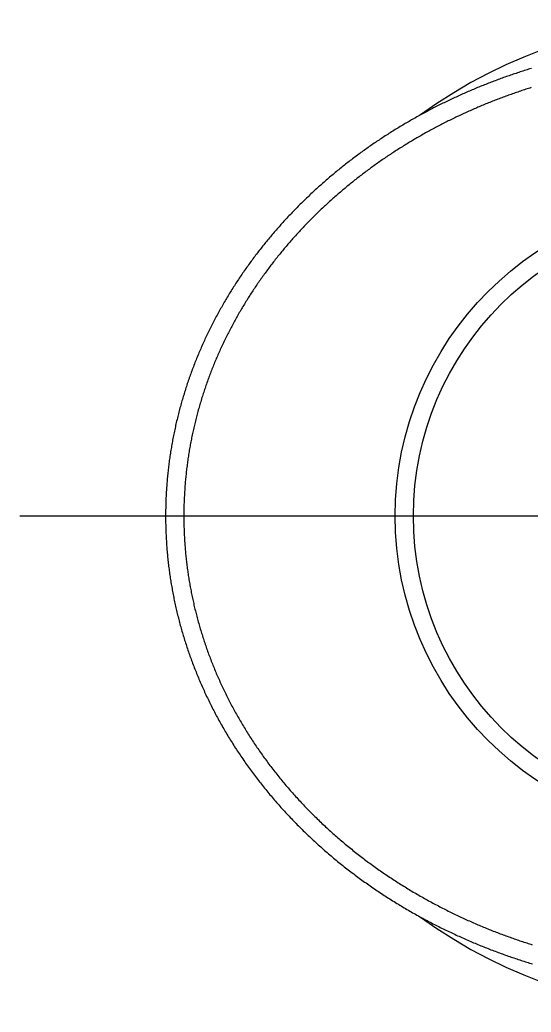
# Model space of a CAD drawing. Extents: x -24.5 to 28.5, y -21.2 to 8.8.
# Drawn here: x 9.52 to 16.53, y -6.8 to 6.8 of the extents above; entities that cross this region are included whole.
import ezdxf

# ---------------------------------------------------------------- set-up
doc = ezdxf.new("R2010")
doc.units = 0
doc.linetypes.add('CENTER', pattern=[50.8, 31.75, -6.35, 6.35, -6.35])
doc.layers.get('0').update_dxf_attribs({"linetype": 'CONTINUOUS'})
doc.layers.add('CENTER', color=1, linetype='CENTER')

msp = doc.modelspace()

# ---------------------------------------------------------------- linework, layer by layer
at = {"color": 7}
for points in [[(16.5367, 6.13389, 0), (16.5175, 6.12803, 0), (16.4983, 6.12212, 0), (16.4791, 6.11617, 0), (16.46, 6.11017, 0), (16.4408, 6.10412, 0), (16.4217, 6.09803, 0), (16.4026, 6.09189, 0), (16.3835, 6.08571, 0), (16.3644, 6.07948, 0), (16.3453, 6.0732, 0), (16.3263, 6.06687, 0), (16.3073, 6.0605, 0), (16.2882, 6.05408, 0), (16.2692, 6.04762, 0), (16.2502, 6.04111, 0), (16.2312, 6.03455, 0), (16.2123, 6.02794, 0), (16.1933, 6.02129, 0), (16.1744, 6.01459, 0), (16.1555, 6.00785, 0), (16.1366, 6.00106, 0), (16.1177, 5.99422, 0), (16.0988, 5.98733, 0), (16.0799, 5.9804, 0), (16.0611, 5.97342, 0), (16.0423, 5.96639, 0), (16.0235, 5.95932, 0), (16.0047, 5.9522, 0), (15.9859, 5.94503, 0), (15.9671, 5.93782, 0), (15.9484, 5.93056, 0), (15.9297, 5.92325, 0), (15.911, 5.9159, 0), (15.8923, 5.9085, 0), (15.8736, 5.90105, 0), (15.8549, 5.89356, 0), (15.8363, 5.88602, 0), (15.8177, 5.87843, 0), (15.7991, 5.87079, 0), (15.7805, 5.86311, 0), (15.7619, 5.85538, 0), (15.7434, 5.84761, 0), (15.7248, 5.83979, 0), (15.7063, 5.83192, 0), (15.6878, 5.824, 0), (15.6693, 5.81604, 0), (15.6509, 5.80803, 0), (15.6324, 5.79997, 0), (15.614, 5.79187, 0), (15.5956, 5.78372, 0), (15.5772, 5.77552, 0), (15.5589, 5.76727, 0), (15.5405, 5.75898, 0), (15.5222, 5.75064, 0), (15.5039, 5.74226, 0), (15.4856, 5.73382, 0), (15.4674, 5.72535, 0), (15.4491, 5.71682, 0), (15.4309, 5.70825, 0), (15.4127, 5.69962, 0), (15.3945, 5.69096, 0), (15.3764, 5.68224, 0), (15.3582, 5.67348, 0), (15.3401, 5.66467, 0), (15.322, 5.65582, 0), (15.3039, 5.64691, 0), (15.2859, 5.63796, 0), (15.2678, 5.62897, 0), (15.2498, 5.61992, 0), (15.2318, 5.61083, 0), (15.2139, 5.60169, 0), (15.1959, 5.59251, 0), (15.178, 5.58328, 0), (15.1601, 5.574, 0), (15.1422, 5.56467, 0), (15.1243, 5.5553, 0), (15.1065, 5.54588, 0), (15.0887, 5.53641, 0), (15.0709, 5.5269, 0), (15.0531, 5.51733, 0), (15.0354, 5.50772, 0), (15.0177, 5.49807, 0), (15, 5.48837, 0), (14.9823, 5.47861, 0), (14.9646, 5.46882, 0), (14.947, 5.45897, 0), (14.9294, 5.44908, 0), (14.9118, 5.43914, 0), (14.8943, 5.42916, 0), (14.8767, 5.41912, 0), (14.8592, 5.40904, 0), (14.8418, 5.39892, 0), (14.8243, 5.38874, 0), (14.8069, 5.37852, 0), (14.7895, 5.36826, 0), (14.7721, 5.35794, 0), (14.7547, 5.34758, 0), (14.7374, 5.33718, 0), (14.7201, 5.32672, 0), (14.7029, 5.31622, 0), (14.6856, 5.30568, 0), (14.6684, 5.29508, 0), (14.6512, 5.28445, 0), (14.6341, 5.27376, 0), (14.6169, 5.26303, 0), (14.5998, 5.25225, 0), (14.5827, 5.24143, 0), (14.5657, 5.23056, 0), (14.5487, 5.21964, 0), (14.5317, 5.20868, 0), (14.5147, 5.19768, 0), (14.4978, 5.18662, 0), (14.4809, 5.17552, 0), (14.464, 5.16438, 0), (14.4472, 5.15319, 0), (14.4304, 5.14195, 0), (14.4136, 5.13067, 0), (14.3968, 5.11934, 0), (14.3801, 5.10797, 0), (14.3634, 5.09655, 0), (14.3467, 5.08508, 0), (14.3301, 5.07357, 0), (14.3135, 5.06202, 0), (14.2969, 5.05041, 0), (14.2804, 5.03877, 0), (14.2639, 5.02708, 0), (14.2474, 5.01534, 0), (14.231, 5.00356, 0), (14.2146, 4.99173, 0), (14.1982, 4.97986, 0), (14.1818, 4.96794, 0), (14.1655, 4.95598, 0), (14.1492, 4.94397, 0), (14.133, 4.93192, 0), (14.1168, 4.91982, 0), (14.1006, 4.90768, 0), (14.0844, 4.89549, 0), (14.0683, 4.88326, 0), (14.0523, 4.87098, 0), (14.0362, 4.85866, 0), (14.0202, 4.84629, 0), (14.0042, 4.83388, 0), (13.9883, 4.82143, 0), (13.9724, 4.80893, 0), (13.9565, 4.79638, 0), (13.9407, 4.7838, 0), (13.9249, 4.77116, 0), (13.9091, 4.75849, 0), (13.8934, 4.74576, 0), (13.8777, 4.733, 0), (13.862, 4.72019, 0), (13.8464, 4.70733, 0), (13.8308, 4.69444, 0), (13.8152, 4.68149, 0), (13.7997, 4.66851, 0), (13.7843, 4.65548, 0), (13.7688, 4.6424, 0), (13.7534, 4.62929, 0), (13.738, 4.61612, 0), (13.7227, 4.60292, 0), (13.7074, 4.58967, 0), (13.6922, 4.57638, 0), (13.677, 4.56304, 0), (13.6618, 4.54966, 0), (13.6467, 4.53624, 0), (13.6316, 4.52277, 0), (13.6165, 4.50926, 0), (13.6015, 4.49571, 0), (13.5865, 4.48211, 0), (13.5716, 4.46847, 0), (13.5567, 4.45479, 0), (13.5418, 4.44106, 0), (13.527, 4.42729, 0), (13.5122, 4.41348, 0), (13.4975, 4.39963, 0), (13.4828, 4.38573, 0), (13.4681, 4.37179, 0), (13.4535, 4.35781, 0), (13.4389, 4.34378, 0), (13.4244, 4.32971, 0), (13.4099, 4.3156, 0), (13.3954, 4.30145, 0), (13.381, 4.28726, 0), (13.3666, 4.27302, 0), (13.3523, 4.25874, 0), (13.338, 4.24441, 0), (13.3237, 4.23005, 0), (13.3095, 4.21564, 0), (13.2954, 4.20119, 0), (13.2812, 4.1867, 0), (13.2672, 4.17217, 0), (13.2531, 4.15759, 0), (13.2391, 4.14297, 0), (13.2252, 4.12831, 0), (13.2113, 4.11361, 0), (13.1974, 4.09887, 0), (13.1836, 4.08408, 0), (13.1698, 4.06926, 0), (13.1561, 4.05439, 0), (13.1424, 4.03948, 0), (13.1288, 4.02453, 0), (13.1152, 4.00953, 0), (13.1016, 3.9945, 0), (13.0881, 3.97942, 0), (13.0746, 3.9643, 0), (13.0612, 3.94914, 0), (13.0478, 3.93394, 0), (13.0345, 3.9187, 0), (13.0212, 3.90342, 0), (13.008, 3.8881, 0), (12.9948, 3.87273, 0), (12.9816, 3.85732, 0), (12.9685, 3.84188, 0), (12.9555, 3.82639, 0), (12.9425, 3.81086, 0), (12.9295, 3.79529, 0), (12.9166, 3.77968, 0), (12.9037, 3.76403, 0), (12.8909, 3.74834, 0), (12.8781, 3.7326, 0), (12.8654, 3.71683, 0), (12.8527, 3.70102, 0), (12.8401, 3.68516, 0), (12.8275, 3.66927, 0), (12.815, 3.65333, 0), (12.8025, 3.63736, 0), (12.7901, 3.62134, 0), (12.7777, 3.60528, 0), (12.7653, 3.58919, 0), (12.753, 3.57305, 0), (12.7408, 3.55687, 0), (12.7286, 3.54066, 0), (12.7165, 3.5244, 0), (12.7044, 3.5081, 0), (12.6923, 3.49176, 0), (12.6803, 3.47538, 0), (12.6684, 3.45895, 0), (12.6565, 3.44249, 0), (12.6446, 3.42599, 0), (12.6328, 3.40944, 0), (12.6211, 3.39286, 0), (12.6094, 3.37623, 0), (12.5977, 3.35956, 0), (12.5861, 3.34286, 0), (12.5746, 3.32611, 0), (12.5631, 3.30933, 0), (12.5517, 3.2925, 0), (12.5403, 3.27564, 0), (12.5289, 3.25874, 0), (12.5176, 3.24179, 0), (12.5064, 3.22481, 0), (12.4952, 3.20779, 0), (12.4841, 3.19073, 0), (12.473, 3.17364, 0), (12.462, 3.1565, 0), (12.4511, 3.13933, 0), (12.4401, 3.12212, 0), (12.4293, 3.10487, 0), (12.4185, 3.08758, 0), (12.4077, 3.07026, 0), (12.397, 3.0529, 0), (12.3864, 3.0355, 0), (12.3758, 3.01807, 0), (12.3653, 3.0006, 0), (12.3548, 2.98309, 0), (12.3444, 2.96555, 0), (12.334, 2.94796, 0), (12.3237, 2.93035, 0), (12.3135, 2.9127, 0), (12.3033, 2.89501, 0), (12.2931, 2.87728, 0), (12.2831, 2.85952, 0), (12.273, 2.84173, 0), (12.2631, 2.8239, 0), (12.2532, 2.80603, 0), (12.2433, 2.78813, 0), (12.2335, 2.7702, 0), (12.2238, 2.75223, 0), (12.2141, 2.73423, 0), (12.2045, 2.71619, 0), (12.195, 2.69812, 0), (12.1855, 2.68001, 0), (12.176, 2.66187, 0), (12.1666, 2.6437, 0), (12.1573, 2.62549, 0), (12.1481, 2.60725, 0), (12.1389, 2.58898, 0), (12.1297, 2.57067, 0), (12.1207, 2.55234, 0), (12.1117, 2.53397, 0), (12.1027, 2.51556, 0), (12.0938, 2.49713, 0), (12.085, 2.47866, 0), (12.0762, 2.46016, 0), (12.0675, 2.44163, 0), (12.0589, 2.42306, 0), (12.0503, 2.40447, 0), (12.0418, 2.38584, 0), (12.0333, 2.36719, 0), (12.0249, 2.3485, 0), (12.0166, 2.32978, 0), (12.0083, 2.31103, 0), (12.0001, 2.29226, 0), (11.992, 2.27345, 0), (11.9839, 2.25461, 0), (11.9759, 2.23575, 0), (11.9679, 2.21686, 0), (11.9601, 2.19794, 0), (11.9523, 2.17899, 0), (11.9445, 2.16001, 0), (11.9368, 2.14101, 0), (11.9292, 2.12198, 0), (11.9216, 2.10292, 0), (11.9142, 2.08384, 0), (11.9067, 2.06473, 0), (11.8994, 2.04559, 0), (11.8921, 2.02643, 0), (11.8849, 2.00724, 0), (11.8777, 1.98803, 0), (11.8706, 1.96879, 0), (11.8636, 1.94953, 0), (11.8567, 1.93024, 0), (11.8498, 1.91093, 0), (11.8429, 1.89159, 0), (11.8362, 1.87223, 0), (11.8295, 1.85285, 0), (11.8229, 1.83345, 0), (11.8163, 1.81402, 0), (11.8098, 1.79457, 0), (11.8034, 1.7751, 0), (11.7971, 1.7556, 0), (11.7908, 1.73608, 0), (11.7846, 1.71654, 0), (11.7785, 1.69698, 0), (11.7724, 1.6774, 0), (11.7664, 1.6578, 0), (11.7604, 1.63818, 0), (11.7546, 1.61854, 0), (11.7488, 1.59888, 0), (11.743, 1.57919, 0), (11.7374, 1.55949, 0), (11.7318, 1.53977, 0), (11.7263, 1.52003, 0), (11.7208, 1.50027, 0), (11.7154, 1.4805, 0), (11.7101, 1.4607, 0), (11.7049, 1.44089, 0), (11.6997, 1.42106, 0), (11.6946, 1.40121, 0), (11.6896, 1.38135, 0), (11.6847, 1.36147, 0), (11.6798, 1.34157, 0), (11.675, 1.32166, 0), (11.6702, 1.30173, 0), (11.6655, 1.28178, 0), (11.6609, 1.26182, 0), (11.6564, 1.24185, 0), (11.652, 1.22185, 0), (11.6476, 1.20185, 0), (11.6433, 1.18183, 0), (11.639, 1.1618, 0), (11.6349, 1.14175, 0), (11.6308, 1.12169, 0), (11.6267, 1.10161, 0), (11.6228, 1.08152, 0), (11.6189, 1.06142, 0), (11.6151, 1.04131, 0), (11.6114, 1.02119, 0), (11.6077, 1.00105, 0), (11.6042, 0.980908, 0), (11.6006, 0.960751, 0), (11.5972, 0.940583, 0), (11.5938, 0.920404, 0), (11.5905, 0.900215, 0), (11.5873, 0.880016, 0), (11.5842, 0.859807, 0), (11.5811, 0.839589, 0), (11.5781, 0.819361, 0), (11.5752, 0.799124, 0), (11.5723, 0.778878, 0), (11.5695, 0.758623, 0), (11.5668, 0.738359, 0), (11.5642, 0.718087, 0), (11.5616, 0.697808, 0), (11.5591, 0.67752, 0), (11.5567, 0.657225, 0), (11.5544, 0.636922, 0), (11.5521, 0.616612, 0), (11.5499, 0.596295, 0), (11.5478, 0.575972, 0), (11.5457, 0.555642, 0), (11.5438, 0.535306, 0), (11.5419, 0.514964, 0), (11.54, 0.494616, 0), (11.5383, 0.474263, 0), (11.5366, 0.453904, 0), (11.535, 0.43354, 0), (11.5335, 0.413171, 0), (11.532, 0.392798, 0), (11.5306, 0.37242, 0), (11.5293, 0.352038, 0), (11.5281, 0.331652, 0), (11.5269, 0.311263, 0), (11.5258, 0.29087, 0), (11.5248, 0.270473, 0), (11.5238, 0.250074, 0), (11.523, 0.229672, 0), (11.5222, 0.209267, 0), (11.5214, 0.18886, 0), (11.5208, 0.168451, 0), (11.5202, 0.14804, 0), (11.5197, 0.127627, 0), (11.5193, 0.107213, 0), (11.5189, 0.086798, 0), (11.5187, 0.066381, 0), (11.5185, 0.045964, 0), (11.5183, 0.025547, 0), (11.5183, 0.005129, 0), (11.5183, -0.015289, 0), (11.5184, -0.035707, 0), (11.5185, -0.056124, 0), (11.5188, -0.076541, 0), (11.5191, -0.096957, 0), (11.5195, -0.117371, 0), (11.5199, -0.137785, 0), (11.5205, -0.158197, 0), (11.5211, -0.178607, 0), (11.5218, -0.199017, 0), (11.5225, -0.219426, 0), (11.5234, -0.239835, 0), (11.5243, -0.260242, 0), (11.5252, -0.280649, 0), (11.5263, -0.301054, 0), (11.5274, -0.321458, 0), (11.5286, -0.341861, 0), (11.5299, -0.362262, 0), (11.5313, -0.382662, 0), (11.5327, -0.40306, 0), (11.5342, -0.423456, 0), (11.5357, -0.44385, 0), (11.5374, -0.464242, 0), (11.5391, -0.484632, 0), (11.5409, -0.50502, 0), (11.5428, -0.525405, 0), (11.5447, -0.545788, 0), (11.5467, -0.566168, 0), (11.5488, -0.586545, 0), (11.551, -0.606919, 0), (11.5532, -0.627291, 0), (11.5556, -0.647659, 0), (11.5579, -0.668024, 0), (11.5604, -0.688386, 0), (11.5629, -0.708744, 0), (11.5656, -0.729099, 0), (11.5682, -0.74945, 0), (11.571, -0.769797, 0), (11.5738, -0.79014, 0), (11.5768, -0.810479, 0), (11.5797, -0.830815, 0), (11.5828, -0.851145, 0), (11.5859, -0.871472, 0), (11.5892, -0.891794, 0), (11.5924, -0.912111, 0), (11.5958, -0.932424, 0), (11.5992, -0.952731, 0), (11.6027, -0.973034, 0), (11.6063, -0.993332, 0), (11.61, -1.01362, 0), (11.6137, -1.03391, 0), (11.6175, -1.05419, 0), (11.6214, -1.07447, 0), (11.6254, -1.09474, 0), (11.6294, -1.115, 0), (11.6335, -1.13526, 0), (11.6377, -1.15552, 0), (11.642, -1.17576, 0), (11.6463, -1.196, 0), (11.6507, -1.21624, 0), (11.6552, -1.23646, 0), (11.6598, -1.25669, 0), (11.6644, -1.2769, 0), (11.6691, -1.29711, 0), (11.6739, -1.31731, 0), (11.6787, -1.3375, 0), (11.6837, -1.35769, 0), (11.6887, -1.37787, 0), (11.6938, -1.39804, 0), (11.6989, -1.4182, 0), (11.7042, -1.43836, 0), (11.7095, -1.45851, 0), (11.7149, -1.47865, 0), (11.7204, -1.49878, 0), (11.7259, -1.51891, 0), (11.7315, -1.53902, 0), (11.7372, -1.55913, 0), (11.743, -1.57923, 0), (11.7488, -1.59932, 0), (11.7547, -1.6194, 0), (11.7607, -1.63947, 0), (11.7668, -1.65953, 0), (11.773, -1.67958, 0), (11.7792, -1.69963, 0), (11.7855, -1.71966, 0), (11.7919, -1.73968, 0), (11.7983, -1.75969, 0), (11.8048, -1.77969, 0), (11.8115, -1.79968, 0), (11.8181, -1.81966, 0), (11.8249, -1.83963, 0), (11.8317, -1.85959, 0), (11.8386, -1.87954, 0), (11.8456, -1.89947, 0), (11.8527, -1.91939, 0), (11.8598, -1.9393, 0), (11.867, -1.9592, 0), (11.8743, -1.97909, 0), (11.8817, -1.99896, 0), (11.8892, -2.01883, 0), (11.8967, -2.03867, 0), (11.9043, -2.05851, 0), (11.912, -2.07833, 0), (11.9197, -2.09814, 0), (11.9275, -2.11794, 0), (11.9355, -2.13772, 0), (11.9434, -2.15749, 0), (11.9515, -2.17725, 0), (11.9596, -2.19699, 0), (11.9679, -2.21671, 0), (11.9762, -2.23642, 0), (11.9845, -2.25612, 0), (11.993, -2.2758, 0), (12.0015, -2.29547, 0), (12.0101, -2.31512, 0), (12.0188, -2.33476, 0), (12.0275, -2.35438, 0), (12.0364, -2.37399, 0), (12.0453, -2.39358, 0), (12.0543, -2.41315, 0), (12.0633, -2.43271, 0), (12.0725, -2.45225, 0), (12.0817, -2.47178, 0), (12.091, -2.49128, 0), (12.1004, -2.51077, 0), (12.1098, -2.53025, 0), (12.1194, -2.54971, 0), (12.129, -2.56915, 0), (12.1386, -2.58857, 0), (12.1484, -2.60797, 0), (12.1583, -2.62736, 0), (12.1682, -2.64673, 0), (12.1782, -2.66608, 0), (12.1882, -2.68541, 0), (12.1984, -2.70472, 0), (12.2086, -2.72402, 0), (12.219, -2.7433, 0), (12.2293, -2.76256, 0), (12.2398, -2.78181, 0), (12.2504, -2.80103, 0), (12.261, -2.82024, 0), (12.2717, -2.83942, 0), (12.2825, -2.85859, 0), (12.2934, -2.87774, 0), (12.3043, -2.89686, 0), (12.3153, -2.91597, 0), (12.3264, -2.93505, 0), (12.3376, -2.95411, 0), (12.3489, -2.97315, 0), (12.3602, -2.99217, 0), (12.3716, -3.01117, 0), (12.3831, -3.03014, 0), (12.3947, -3.04909, 0), (12.4063, -3.06802, 0), (12.4181, -3.08692, 0), (12.4299, -3.1058, 0), (12.4418, -3.12465, 0), (12.4537, -3.14348, 0), (12.4658, -3.16229, 0), (12.4779, -3.18107, 0), (12.4901, -3.19982, 0), (12.5023, -3.21855, 0), (12.5147, -3.23725, 0), (12.5271, -3.25592, 0), (12.5396, -3.27457, 0), (12.5522, -3.29319, 0), (12.5648, -3.31178, 0), (12.5776, -3.33035, 0), (12.5904, -3.34888, 0), (12.6032, -3.36739, 0), (12.6162, -3.38587, 0), (12.6292, -3.40432, 0), (12.6424, -3.42274, 0), (12.6555, -3.44112, 0), (12.6688, -3.45948, 0), (12.6821, -3.47781, 0), (12.6956, -3.49611, 0), (12.7091, -3.51437, 0), (12.7226, -3.53261, 0), (12.7363, -3.55081, 0), (12.75, -3.56898, 0), (12.7638, -3.58712, 0), (12.7777, -3.60522, 0), (12.7916, -3.62329, 0), (12.8056, -3.64133, 0), (12.8197, -3.65933, 0), (12.8339, -3.6773, 0), (12.8481, -3.69524, 0), (12.8624, -3.71314, 0), (12.8768, -3.731, 0), (12.8913, -3.74883, 0), (12.9059, -3.76663, 0), (12.9205, -3.78438, 0), (12.9352, -3.8021, 0), (12.9499, -3.81978, 0), (12.9648, -3.83742, 0), (12.9797, -3.85502, 0), (12.9947, -3.87257, 0), (13.0097, -3.89009, 0), (13.0248, -3.90756, 0), (13.04, -3.92499, 0), (13.0553, -3.94237, 0), (13.0706, -3.95971, 0), (13.086, -3.97701, 0), (13.1015, -3.99427, 0), (13.117, -4.01148, 0), (13.1326, -4.02864, 0), (13.1483, -4.04576, 0), (13.164, -4.06283, 0), (13.1798, -4.07986, 0), (13.1957, -4.09684, 0), (13.2116, -4.11377, 0), (13.2276, -4.13066, 0), (13.2437, -4.1475, 0), (13.2598, -4.16429, 0), (13.276, -4.18103, 0), (13.2922, -4.19772, 0), (13.3085, -4.21437, 0), (13.3249, -4.23096, 0), (13.3413, -4.24751, 0), (13.3578, -4.264, 0), (13.3743, -4.28044, 0), (13.391, -4.29684, 0), (13.4076, -4.31318, 0), (13.4243, -4.32947, 0), (13.4411, -4.3457, 0), (13.458, -4.36189, 0), (13.4749, -4.37802, 0), (13.4918, -4.3941, 0), (13.5088, -4.41012, 0), (13.5259, -4.42609, 0), (13.543, -4.44201, 0), (13.5602, -4.45787, 0), (13.5775, -4.47367, 0), (13.5947, -4.48942, 0), (13.6121, -4.50512, 0), (13.6295, -4.52076, 0), (13.6469, -4.53634, 0), (13.6644, -4.55186, 0), (13.682, -4.56733, 0), (13.6996, -4.58274, 0), (13.7172, -4.59809, 0), (13.7349, -4.61338, 0), (13.7527, -4.62861, 0), (13.7705, -4.64378, 0), (13.7884, -4.6589, 0), (13.8063, -4.67395, 0), (13.8242, -4.68894, 0), (13.8422, -4.70387, 0), (13.8602, -4.71874, 0), (13.8783, -4.73355, 0), (13.8965, -4.7483, 0), (13.9147, -4.76298, 0), (13.9329, -4.77761, 0), (13.9512, -4.79216, 0), (13.9695, -4.80666, 0), (13.9878, -4.82109, 0), (14.0062, -4.83546, 0), (14.0247, -4.84976, 0), (14.0432, -4.864, 0), (14.0617, -4.87818, 0), (14.0802, -4.89229, 0), (14.0988, -4.90634, 0), (14.1175, -4.92032, 0), (14.1362, -4.93424, 0), (14.1549, -4.9481, 0), (14.1736, -4.96189, 0), (14.1924, -4.97562, 0), (14.2113, -4.98928, 0), (14.2301, -5.00287, 0), (14.249, -5.0164, 0), (14.2679, -5.02987, 0), (14.2869, -5.04327, 0), (14.3059, -5.05661, 0), (14.3249, -5.06988, 0), (14.344, -5.08308, 0), (14.3631, -5.09622, 0), (14.3822, -5.10929, 0), (14.4014, -5.1223, 0), (14.4206, -5.13524, 0), (14.4398, -5.14812, 0), (14.459, -5.16093, 0), (14.4783, -5.17367, 0), (14.4976, -5.18635, 0), (14.5169, -5.19896, 0), (14.5363, -5.2115, 0), (14.5556, -5.22397, 0), (14.575, -5.23638, 0), (14.5945, -5.24873, 0), (14.6139, -5.261, 0), (14.6334, -5.27321, 0), (14.6529, -5.28535, 0), (14.6724, -5.29742, 0), (14.6919, -5.30943, 0), (14.7115, -5.32137, 0), (14.7311, -5.33324, 0), (14.7507, -5.34504, 0), (14.7703, -5.35677, 0), (14.7899, -5.36844, 0), (14.8096, -5.38004, 0), (14.8293, -5.39157, 0), (14.849, -5.40303, 0), (14.8687, -5.41442, 0), (14.8884, -5.42575, 0), (14.9081, -5.437, 0), (14.9279, -5.44819, 0), (14.9477, -5.45931, 0), (14.9675, -5.47035, 0), (14.9873, -5.48133, 0), (15.0071, -5.49224, 0), (15.0269, -5.50308, 0), (15.0467, -5.51385, 0), (15.0666, -5.52456, 0), (15.0864, -5.53519, 0), (15.1063, -5.54575, 0), (15.1261, -5.55624, 0), (15.146, -5.56666, 0), (15.1659, -5.57702, 0), (15.1858, -5.5873, 0), (15.2057, -5.59752, 0), (15.2256, -5.60767, 0), (15.2455, -5.61774, 0), (15.2655, -5.62775, 0), (15.2854, -5.6377, 0), (15.3053, -5.64757, 0), (15.3252, -5.65737, 0), (15.3452, -5.66711, 0), (15.3651, -5.67678, 0), (15.3851, -5.68638, 0), (15.405, -5.69592, 0), (15.425, -5.70539, 0), (15.4449, -5.71479, 0), (15.4649, -5.72412, 0), (15.4848, -5.73339, 0), (15.5048, -5.74259, 0), (15.5247, -5.75172, 0), (15.5447, -5.76079, 0), (15.5646, -5.76979, 0), (15.5846, -5.77872, 0), (15.6045, -5.78759, 0), (15.6245, -5.79639, 0), (15.6444, -5.80513, 0), (15.6644, -5.8138, 0), (15.6843, -5.82241, 0), (15.7042, -5.83095, 0), (15.7242, -5.83942, 0), (15.7441, -5.84783, 0), (15.764, -5.85618, 0), (15.7839, -5.86446, 0), (15.8038, -5.87268, 0), (15.8237, -5.88083, 0), (15.8436, -5.88892, 0), (15.8635, -5.89694, 0), (15.8834, -5.9049, 0), (15.9033, -5.91279, 0), (15.9231, -5.92063, 0), (15.943, -5.92839, 0), (15.9628, -5.9361, 0), (15.9827, -5.94374, 0), (16.0025, -5.95132, 0), (16.0223, -5.95883, 0), (16.0421, -5.96629, 0), (16.0619, -5.97368, 0), (16.0817, -5.981, 0), (16.1015, -5.98827, 0), (16.1212, -5.99547, 0), (16.141, -6.00261, 0), (16.1607, -6.00969, 0), (16.1804, -6.01671, 0), (16.2001, -6.02366, 0), (16.2198, -6.03055, 0), (16.2395, -6.03738, 0), (16.2591, -6.04416, 0), (16.2788, -6.05086, 0), (16.2984, -6.05751, 0), (16.318, -6.0641, 0), (16.3376, -6.07063, 0), (16.3572, -6.07709, 0), (16.3767, -6.0835, 0), (16.3963, -6.08984, 0), (16.4158, -6.09613, 0), (16.4353, -6.10235, 0), (16.4547, -6.10852, 0), (16.4742, -6.11462, 0), (16.4936, -6.12066, 0), (16.513, -6.12664, 0), (16.5324, -6.13256, 0), (16.5518, -6.13842, 0)], [(16.535, 5.87169, 0), (16.5164, 5.86582, 0), (16.4979, 5.85991, 0), (16.4793, 5.85396, 0), (16.4608, 5.84796, 0), (16.4423, 5.84192, 0), (16.4238, 5.83583, 0), (16.4053, 5.8297, 0), (16.3869, 5.82352, 0), (16.3684, 5.8173, 0), (16.35, 5.81103, 0), (16.3316, 5.80472, 0), (16.3132, 5.79836, 0), (16.2948, 5.79195, 0), (16.2764, 5.7855, 0), (16.258, 5.77901, 0), (16.2397, 5.77247, 0), (16.2214, 5.76588, 0), (16.2031, 5.75925, 0), (16.1848, 5.75258, 0), (16.1665, 5.74586, 0), (16.1482, 5.73909, 0), (16.13, 5.73228, 0), (16.1117, 5.72543, 0), (16.0935, 5.71853, 0), (16.0753, 5.71158, 0), (16.0571, 5.70459, 0), (16.039, 5.69755, 0), (16.0208, 5.69047, 0), (16.0027, 5.68334, 0), (15.9846, 5.67617, 0), (15.9665, 5.66895, 0), (15.9484, 5.66169, 0), (15.9303, 5.65438, 0), (15.9123, 5.64703, 0), (15.8943, 5.63963, 0), (15.8763, 5.63219, 0), (15.8583, 5.6247, 0), (15.8403, 5.61716, 0), (15.8223, 5.60959, 0), (15.8044, 5.60196, 0), (15.7865, 5.59429, 0), (15.7686, 5.58658, 0), (15.7507, 5.57882, 0), (15.7328, 5.57101, 0), (15.715, 5.56316, 0), (15.6972, 5.55526, 0), (15.6794, 5.54732, 0), (15.6616, 5.53934, 0), (15.6438, 5.5313, 0), (15.6261, 5.52323, 0), (15.6083, 5.51511, 0), (15.5906, 5.50694, 0), (15.5729, 5.49873, 0), (15.5553, 5.49047, 0), (15.5376, 5.48216, 0), (15.52, 5.47382, 0), (15.5024, 5.46542, 0), (15.4848, 5.45698, 0), (15.4672, 5.4485, 0), (15.4497, 5.43997, 0), (15.4322, 5.43139, 0), (15.4147, 5.42277, 0), (15.3972, 5.41411, 0), (15.3797, 5.4054, 0), (15.3623, 5.39664, 0), (15.3449, 5.38784, 0), (15.3275, 5.379, 0), (15.3101, 5.3701, 0), (15.2927, 5.36117, 0), (15.2754, 5.35218, 0), (15.2581, 5.34316, 0), (15.2408, 5.33408, 0), (15.2236, 5.32496, 0), (15.2063, 5.3158, 0), (15.1891, 5.30659, 0), (15.1719, 5.29734, 0), (15.1547, 5.28804, 0), (15.1376, 5.27869, 0), (15.1204, 5.2693, 0), (15.1033, 5.25987, 0), (15.0863, 5.25039, 0), (15.0692, 5.24086, 0), (15.0522, 5.23129, 0), (15.0352, 5.22167, 0), (15.0182, 5.21201, 0), (15.0012, 5.2023, 0), (14.9843, 5.19255, 0), (14.9674, 5.18276, 0), (14.9505, 5.17291, 0), (14.9336, 5.16303, 0), (14.9168, 5.1531, 0), (14.9, 5.14312, 0), (14.8832, 5.1331, 0), (14.8664, 5.12303, 0), (14.8497, 5.11292, 0), (14.833, 5.10277, 0), (14.8163, 5.09257, 0), (14.7997, 5.08233, 0), (14.7831, 5.07204, 0), (14.7665, 5.06171, 0), (14.7499, 5.05133, 0), (14.7334, 5.04091, 0), (14.7168, 5.03044, 0), (14.7004, 5.01993, 0), (14.6839, 5.00938, 0), (14.6675, 4.99878, 0), (14.6511, 4.98814, 0), (14.6347, 4.97746, 0), (14.6184, 4.96673, 0), (14.6021, 4.95595, 0), (14.5858, 4.94514, 0), (14.5695, 4.93427, 0), (14.5533, 4.92337, 0), (14.5371, 4.91242, 0), (14.521, 4.90143, 0), (14.5048, 4.89039, 0), (14.4887, 4.87931, 0), (14.4726, 4.86819, 0), (14.4566, 4.85702, 0), (14.4406, 4.84582, 0), (14.4246, 4.83456, 0), (14.4087, 4.82327, 0), (14.3927, 4.81193, 0), (14.3769, 4.80054, 0), (14.361, 4.78912, 0), (14.3452, 4.77765, 0), (14.3294, 4.76614, 0), (14.3136, 4.75458, 0), (14.2979, 4.74298, 0), (14.2822, 4.73134, 0), (14.2666, 4.71966, 0), (14.2509, 4.70793, 0), (14.2353, 4.69616, 0), (14.2198, 4.68435, 0), (14.2042, 4.67249, 0), (14.1888, 4.6606, 0), (14.1733, 4.64866, 0), (14.1579, 4.63667, 0), (14.1425, 4.62465, 0), (14.1271, 4.61258, 0), (14.1118, 4.60047, 0), (14.0965, 4.58832, 0), (14.0812, 4.57612, 0), (14.066, 4.56388, 0), (14.0508, 4.5516, 0), (14.0357, 4.53928, 0), (14.0206, 4.52692, 0), (14.0055, 4.51451, 0), (13.9905, 4.50207, 0), (13.9755, 4.48958, 0), (13.9605, 4.47704, 0), (13.9455, 4.46447, 0), (13.9307, 4.45186, 0), (13.9158, 4.4392, 0), (13.901, 4.4265, 0), (13.8862, 4.41376, 0), (13.8714, 4.40098, 0), (13.8567, 4.38815, 0), (13.842, 4.37529, 0), (13.8274, 4.36238, 0), (13.8128, 4.34943, 0), (13.7982, 4.33644, 0), (13.7837, 4.32341, 0), (13.7692, 4.31034, 0), (13.7548, 4.29723, 0), (13.7404, 4.28408, 0), (13.726, 4.27088, 0), (13.7117, 4.25765, 0), (13.6974, 4.24437, 0), (13.6831, 4.23106, 0), (13.6689, 4.2177, 0), (13.6548, 4.2043, 0), (13.6406, 4.19086, 0), (13.6265, 4.17738, 0), (13.6125, 4.16386, 0), (13.5985, 4.1503, 0), (13.5845, 4.1367, 0), (13.5705, 4.12306, 0), (13.5567, 4.10938, 0), (13.5428, 4.09566, 0), (13.529, 4.0819, 0), (13.5152, 4.0681, 0), (13.5015, 4.05426, 0), (13.4878, 4.04037, 0), (13.4742, 4.02645, 0), (13.4605, 4.01249, 0), (13.447, 3.99849, 0), (13.4335, 3.98445, 0), (13.42, 3.97037, 0), (13.4065, 3.95625, 0), (13.3932, 3.94208, 0), (13.3798, 3.92788, 0), (13.3665, 3.91364, 0), (13.3532, 3.89936, 0), (13.34, 3.88505, 0), (13.3268, 3.87069, 0), (13.3137, 3.85629, 0), (13.3006, 3.84185, 0), (13.2875, 3.82738, 0), (13.2745, 3.81286, 0), (13.2616, 3.79831, 0), (13.2486, 3.78371, 0), (13.2358, 3.76908, 0), (13.2229, 3.75441, 0), (13.2101, 3.7397, 0), (13.1974, 3.72495, 0), (13.1847, 3.71016, 0), (13.1721, 3.69533, 0), (13.1594, 3.68047, 0), (13.1469, 3.66556, 0), (13.1344, 3.65062, 0), (13.1219, 3.63564, 0), (13.1095, 3.62062, 0), (13.0971, 3.60556, 0), (13.0848, 3.59046, 0), (13.0725, 3.57533, 0), (13.0602, 3.56015, 0), (13.048, 3.54494, 0), (13.0359, 3.52969, 0), (13.0238, 3.5144, 0), (13.0117, 3.49907, 0), (12.9997, 3.48371, 0), (12.9877, 3.46831, 0), (12.9758, 3.45287, 0), (12.964, 3.43739, 0), (12.9521, 3.42187, 0), (12.9404, 3.40632, 0), (12.9286, 3.39072, 0), (12.917, 3.37509, 0), (12.9053, 3.35942, 0), (12.8938, 3.34372, 0), (12.8822, 3.32797, 0), (12.8707, 3.31218, 0), (12.8593, 3.29636, 0), (12.8479, 3.2805, 0), (12.8366, 3.26459, 0), (12.8253, 3.24865, 0), (12.8141, 3.23268, 0), (12.8029, 3.21666, 0), (12.7917, 3.20061, 0), (12.7806, 3.18452, 0), (12.7696, 3.16839, 0), (12.7586, 3.15223, 0), (12.7477, 3.13603, 0), (12.7368, 3.11979, 0), (12.7259, 3.10351, 0), (12.7151, 3.0872, 0), (12.7044, 3.07086, 0), (12.6937, 3.05447, 0), (12.6831, 3.03805, 0), (12.6725, 3.0216, 0), (12.662, 3.00511, 0), (12.6515, 2.98858, 0), (12.6411, 2.97202, 0), (12.6307, 2.95542, 0), (12.6204, 2.93879, 0), (12.6101, 2.92212, 0), (12.5999, 2.90541, 0), (12.5897, 2.88868, 0), (12.5796, 2.87191, 0), (12.5696, 2.8551, 0), (12.5596, 2.83826, 0), (12.5496, 2.82138, 0), (12.5397, 2.80448, 0), (12.5299, 2.78753, 0), (12.5201, 2.77056, 0), (12.5104, 2.75355, 0), (12.5007, 2.73651, 0), (12.4911, 2.71943, 0), (12.4815, 2.70233, 0), (12.472, 2.68518, 0), (12.4626, 2.66801, 0), (12.4532, 2.6508, 0), (12.4438, 2.63357, 0), (12.4346, 2.6163, 0), (12.4253, 2.59899, 0), (12.4162, 2.58166, 0), (12.4071, 2.56429, 0), (12.398, 2.5469, 0), (12.389, 2.52947, 0), (12.3801, 2.51201, 0), (12.3712, 2.49451, 0), (12.3624, 2.47699, 0), (12.3536, 2.45944, 0), (12.3449, 2.44186, 0), (12.3363, 2.42424, 0), (12.3277, 2.4066, 0), (12.3192, 2.38892, 0), (12.3107, 2.37122, 0), (12.3023, 2.35348, 0), (12.294, 2.33572, 0), (12.2857, 2.31793, 0), (12.2774, 2.3001, 0), (12.2693, 2.28225, 0), (12.2612, 2.26437, 0), (12.2531, 2.24646, 0), (12.2451, 2.22852, 0), (12.2372, 2.21056, 0), (12.2294, 2.19256, 0), (12.2216, 2.17454, 0), (12.2138, 2.1565, 0), (12.2062, 2.13842, 0), (12.1986, 2.12032, 0), (12.191, 2.10219, 0), (12.1835, 2.08404, 0), (12.1761, 2.06586, 0), (12.1687, 2.04766, 0), (12.1614, 2.02943, 0), (12.1542, 2.01118, 0), (12.147, 1.9929, 0), (12.1399, 1.97459, 0), (12.1329, 1.95627, 0), (12.1259, 1.93792, 0), (12.119, 1.91954, 0), (12.1121, 1.90114, 0), (12.1053, 1.88272, 0), (12.0986, 1.86427, 0), (12.092, 1.84581, 0), (12.0854, 1.82732, 0), (12.0788, 1.8088, 0), (12.0724, 1.79027, 0), (12.066, 1.77171, 0), (12.0596, 1.75314, 0), (12.0534, 1.73454, 0), (12.0471, 1.71592, 0), (12.041, 1.69728, 0), (12.0349, 1.67862, 0), (12.0289, 1.65994, 0), (12.023, 1.64124, 0), (12.0171, 1.62252, 0), (12.0113, 1.60378, 0), (12.0055, 1.58502, 0), (11.9999, 1.56624, 0), (11.9942, 1.54744, 0), (11.9887, 1.52862, 0), (11.9832, 1.50979, 0), (11.9778, 1.49094, 0), (11.9724, 1.47207, 0), (11.9672, 1.45318, 0), (11.962, 1.43428, 0), (11.9568, 1.41536, 0), (11.9517, 1.39642, 0), (11.9467, 1.37746, 0), (11.9418, 1.35849, 0), (11.9369, 1.33951, 0), (11.9321, 1.3205, 0), (11.9273, 1.30149, 0), (11.9227, 1.28245, 0), (11.9181, 1.2634, 0), (11.9135, 1.24434, 0), (11.9091, 1.22526, 0), (11.9047, 1.20617, 0), (11.9003, 1.18707, 0), (11.8961, 1.16795, 0), (11.8919, 1.14881, 0), (11.8878, 1.12967, 0), (11.8837, 1.11051, 0), (11.8797, 1.09133, 0), (11.8758, 1.07215, 0), (11.872, 1.05295, 0), (11.8682, 1.03375, 0), (11.8645, 1.01453, 0), (11.8608, 0.995295, 0), (11.8573, 0.976054, 0), (11.8538, 0.956802, 0), (11.8504, 0.93754, 0), (11.847, 0.918268, 0), (11.8437, 0.898985, 0), (11.8405, 0.879693, 0), (11.8373, 0.860392, 0), (11.8343, 0.841081, 0), (11.8313, 0.821761, 0), (11.8283, 0.802432, 0), (11.8255, 0.783095, 0), (11.8227, 0.763749, 0), (11.8199, 0.744395, 0), (11.8173, 0.725033, 0), (11.8147, 0.705663, 0), (11.8122, 0.686285, 0), (11.8097, 0.6669, 0), (11.8073, 0.647508, 0), (11.805, 0.628108, 0), (11.8028, 0.608702, 0), (11.8006, 0.58929, 0), (11.7985, 0.569871, 0), (11.7965, 0.550446, 0), (11.7945, 0.531015, 0), (11.7926, 0.511578, 0), (11.7908, 0.492136, 0), (11.7891, 0.472688, 0), (11.7874, 0.453235, 0), (11.7858, 0.433778, 0), (11.7843, 0.414315, 0), (11.7828, 0.394849, 0), (11.7814, 0.375378, 0), (11.7801, 0.355903, 0), (11.7788, 0.336424, 0), (11.7776, 0.316942, 0), (11.7765, 0.297456, 0), (11.7755, 0.277967, 0), (11.7745, 0.258475, 0), (11.7736, 0.23898, 0), (11.7728, 0.219482, 0), (11.772, 0.199983, 0), (11.7713, 0.180481, 0), (11.7707, 0.160977, 0), (11.7701, 0.141471, 0), (11.7697, 0.121964, 0), (11.7692, 0.102456, 0), (11.7689, 0.082946, 0), (11.7686, 0.063436, 0), (11.7684, 0.043925, 0), (11.7683, 0.024413, 0), (11.7683, 0.004901, 0), (11.7683, -0.01461, 0), (11.7684, -0.034122, 0), (11.7685, -0.053633, 0), (11.7688, -0.073144, 0), (11.7691, -0.092654, 0), (11.7694, -0.112163, 0), (11.7699, -0.131671, 0), (11.7704, -0.151177, 0), (11.771, -0.170682, 0), (11.7716, -0.190186, 0), (11.7723, -0.20969, 0), (11.7731, -0.229194, 0), (11.774, -0.248696, 0), (11.7749, -0.268198, 0), (11.7759, -0.287699, 0), (11.777, -0.307198, 0), (11.7782, -0.326697, 0), (11.7794, -0.346194, 0), (11.7807, -0.36569, 0), (11.782, -0.385184, 0), (11.7835, -0.404677, 0), (11.785, -0.424168, 0), (11.7865, -0.443658, 0), (11.7882, -0.463145, 0), (11.7899, -0.482631, 0), (11.7917, -0.502114, 0), (11.7935, -0.521595, 0), (11.7955, -0.541074, 0), (11.7975, -0.560551, 0), (11.7995, -0.580025, 0), (11.8017, -0.599496, 0), (11.8039, -0.618965, 0), (11.8062, -0.638431, 0), (11.8085, -0.657894, 0), (11.811, -0.677354, 0), (11.8135, -0.696811, 0), (11.816, -0.716264, 0), (11.8187, -0.735715, 0), (11.8214, -0.755162, 0), (11.8242, -0.774605, 0), (11.827, -0.794045, 0), (11.8299, -0.813481, 0), (11.8329, -0.832913, 0), (11.836, -0.852341, 0), (11.8392, -0.871765, 0), (11.8424, -0.891185, 0), (11.8457, -0.910601, 0), (11.849, -0.930013, 0), (11.8524, -0.94942, 0), (11.8559, -0.968822, 0), (11.8595, -0.98822, 0), (11.8631, -1.00761, 0), (11.8669, -1.027, 0), (11.8707, -1.04638, 0), (11.8745, -1.06576, 0), (11.8784, -1.08514, 0), (11.8824, -1.1045, 0), (11.8865, -1.12387, 0), (11.8907, -1.14322, 0), (11.8949, -1.16257, 0), (11.8992, -1.18192, 0), (11.9035, -1.20126, 0), (11.908, -1.22059, 0), (11.9125, -1.23992, 0), (11.917, -1.25924, 0), (11.9217, -1.27856, 0), (11.9264, -1.29787, 0), (11.9312, -1.31717, 0), (11.9361, -1.33647, 0), (11.941, -1.35576, 0), (11.946, -1.37504, 0), (11.9511, -1.39431, 0), (11.9563, -1.41358, 0), (11.9615, -1.43285, 0), (11.9668, -1.4521, 0), (11.9722, -1.47135, 0), (11.9776, -1.49059, 0), (11.9831, -1.50982, 0), (11.9887, -1.52904, 0), (11.9944, -1.54826, 0), (12.0001, -1.56747, 0), (12.006, -1.58667, 0), (12.0118, -1.60586, 0), (12.0178, -1.62504, 0), (12.0238, -1.64421, 0), (12.0299, -1.66338, 0), (12.0361, -1.68253, 0), (12.0424, -1.70168, 0), (12.0487, -1.72081, 0), (12.0551, -1.73994, 0), (12.0615, -1.75906, 0), (12.0681, -1.77816, 0), (12.0747, -1.79726, 0), (12.0814, -1.81634, 0), (12.0882, -1.83542, 0), (12.095, -1.85448, 0), (12.1019, -1.87354, 0), (12.1089, -1.89258, 0), (12.116, -1.91161, 0), (12.1231, -1.93063, 0), (12.1303, -1.94964, 0), (12.1376, -1.96864, 0), (12.1449, -1.98763, 0), (12.1524, -2.0066, 0), (12.1599, -2.02556, 0), (12.1674, -2.04451, 0), (12.1751, -2.06345, 0), (12.1828, -2.08237, 0), (12.1906, -2.10128, 0), (12.1985, -2.12018, 0), (12.2064, -2.13907, 0), (12.2144, -2.15794, 0), (12.2225, -2.1768, 0), (12.2307, -2.19565, 0), (12.2389, -2.21448, 0), (12.2473, -2.2333, 0), (12.2556, -2.2521, 0), (12.2641, -2.27089, 0), (12.2727, -2.28966, 0), (12.2813, -2.30843, 0), (12.29, -2.32717, 0), (12.2987, -2.3459, 0), (12.3076, -2.36462, 0), (12.3165, -2.38332, 0), (12.3255, -2.40201, 0), (12.3345, -2.42068, 0), (12.3437, -2.43933, 0), (12.3529, -2.45797, 0), (12.3622, -2.47659, 0), (12.3715, -2.4952, 0), (12.381, -2.51379, 0), (12.3905, -2.53237, 0), (12.4001, -2.55092, 0), (12.4097, -2.56947, 0), (12.4195, -2.58799, 0), (12.4293, -2.6065, 0), (12.4392, -2.625, 0), (12.4492, -2.64348, 0), (12.4592, -2.66194, 0), (12.4693, -2.68038, 0), (12.4795, -2.69881, 0), (12.4898, -2.71722, 0), (12.5002, -2.73561, 0), (12.5106, -2.75398, 0), (12.5211, -2.77234, 0), (12.5317, -2.79067, 0), (12.5423, -2.80899, 0), (12.5531, -2.82728, 0), (12.5639, -2.84556, 0), (12.5747, -2.86382, 0), (12.5857, -2.88205, 0), (12.5967, -2.90027, 0), (12.6078, -2.91846, 0), (12.619, -2.93663, 0), (12.6303, -2.95478, 0), (12.6416, -2.97291, 0), (12.653, -2.99101, 0), (12.6645, -3.00909, 0), (12.6761, -3.02715, 0), (12.6877, -3.04519, 0), (12.6994, -3.0632, 0), (12.7112, -3.08119, 0), (12.7231, -3.09915, 0), (12.735, -3.11709, 0), (12.747, -3.135, 0), (12.7591, -3.15289, 0), (12.7712, -3.17075, 0), (12.7835, -3.18859, 0), (12.7958, -3.2064, 0), (12.8082, -3.22419, 0), (12.8206, -3.24194, 0), (12.8331, -3.25967, 0), (12.8457, -3.27737, 0), (12.8584, -3.29505, 0), (12.8712, -3.31269, 0), (12.884, -3.33031, 0), (12.8969, -3.3479, 0), (12.9099, -3.36546, 0), (12.9229, -3.38299, 0), (12.936, -3.40049, 0), (12.9492, -3.41796, 0), (12.9625, -3.4354, 0), (12.9758, -3.45281, 0), (12.9892, -3.47019, 0), (13.0027, -3.48753, 0), (13.0163, -3.50485, 0), (13.0299, -3.52213, 0), (13.0436, -3.53938, 0), (13.0574, -3.5566, 0), (13.0712, -3.57379, 0), (13.0851, -3.59094, 0), (13.0991, -3.60806, 0), (13.1132, -3.62514, 0), (13.1273, -3.64219, 0), (13.1415, -3.6592, 0), (13.1558, -3.67618, 0), (13.1702, -3.69311, 0), (13.1846, -3.71001, 0), (13.1991, -3.72687, 0), (13.2136, -3.74368, 0), (13.2283, -3.76046, 0), (13.2429, -3.77719, 0), (13.2577, -3.79389, 0), (13.2725, -3.81054, 0), (13.2874, -3.82715, 0), (13.3024, -3.84372, 0), (13.3174, -3.86025, 0), (13.3325, -3.87674, 0), (13.3476, -3.89318, 0), (13.3629, -3.90958, 0), (13.3781, -3.92593, 0), (13.3935, -3.94224, 0), (13.4089, -3.95851, 0), (13.4243, -3.97473, 0), (13.4399, -3.9909, 0), (13.4555, -4.00703, 0), (13.4711, -4.02311, 0), (13.4868, -4.03915, 0), (13.5026, -4.05514, 0), (13.5184, -4.07108, 0), (13.5343, -4.08697, 0), (13.5503, -4.10282, 0), (13.5663, -4.11862, 0), (13.5823, -4.13437, 0), (13.5985, -4.15007, 0), (13.6146, -4.16572, 0), (13.6309, -4.18132, 0), (13.6472, -4.19687, 0), (13.6635, -4.21237, 0), (13.6799, -4.22782, 0), (13.6964, -4.24322, 0), (13.7129, -4.25856, 0), (13.7294, -4.27386, 0), (13.7461, -4.2891, 0), (13.7627, -4.30429, 0), (13.7795, -4.31942, 0), (13.7962, -4.33451, 0), (13.8131, -4.34953, 0), (13.8299, -4.36451, 0), (13.8469, -4.37943, 0), (13.8639, -4.39429, 0), (13.8809, -4.4091, 0), (13.898, -4.42385, 0), (13.9151, -4.43855, 0), (13.9323, -4.45319, 0), (13.9495, -4.46777, 0), (13.9668, -4.4823, 0), (13.9841, -4.49676, 0), (14.0015, -4.51117, 0), (14.0189, -4.52553, 0), (14.0363, -4.53982, 0), (14.0538, -4.55405, 0), (14.0714, -4.56823, 0), (14.089, -4.58234, 0), (14.1066, -4.59639, 0), (14.1243, -4.61039, 0), (14.142, -4.62432, 0), (14.1598, -4.63819, 0), (14.1776, -4.652, 0), (14.1955, -4.66576, 0), (14.2133, -4.67944, 0), (14.2313, -4.69307, 0), (14.2492, -4.70664, 0), (14.2672, -4.72015, 0), (14.2853, -4.73359, 0), (14.3034, -4.74697, 0), (14.3215, -4.76029, 0), (14.3396, -4.77355, 0), (14.3578, -4.78675, 0), (14.376, -4.79988, 0), (14.3943, -4.81296, 0), (14.4126, -4.82597, 0), (14.4309, -4.83891, 0), (14.4493, -4.8518, 0), (14.4677, -4.86462, 0), (14.4861, -4.87738, 0), (14.5045, -4.89008, 0), (14.523, -4.90271, 0), (14.5415, -4.91528, 0), (14.5601, -4.92779, 0), (14.5786, -4.94024, 0), (14.5972, -4.95262, 0), (14.6159, -4.96493, 0), (14.6345, -4.97719, 0), (14.6532, -4.98938, 0), (14.6719, -5.0015, 0), (14.6906, -5.01357, 0), (14.7094, -5.02556, 0), (14.7282, -5.0375, 0), (14.747, -5.04937, 0), (14.7658, -5.06117, 0), (14.7847, -5.07291, 0), (14.8035, -5.08459, 0), (14.8224, -5.0962, 0), (14.8414, -5.10774, 0), (14.8603, -5.11922, 0), (14.8793, -5.13064, 0), (14.8982, -5.14199, 0), (14.9172, -5.15327, 0), (14.9363, -5.16449, 0), (14.9553, -5.17565, 0), (14.9743, -5.18673, 0), (14.9934, -5.19776, 0), (15.0125, -5.20871, 0), (15.0316, -5.2196, 0), (15.0507, -5.23043, 0), (15.0698, -5.24118, 0), (15.089, -5.25187, 0), (15.1081, -5.2625, 0), (15.1273, -5.27306, 0), (15.1465, -5.28355, 0), (15.1657, -5.29397, 0), (15.1849, -5.30433, 0), (15.2041, -5.31462, 0), (15.2233, -5.32484, 0), (15.2426, -5.335, 0), (15.2618, -5.34509, 0), (15.2811, -5.35511, 0), (15.3003, -5.36506, 0), (15.3196, -5.37495, 0), (15.3388, -5.38478, 0), (15.3581, -5.39453, 0), (15.3774, -5.40422, 0), (15.3967, -5.41385, 0), (15.416, -5.42341, 0), (15.4353, -5.4329, 0), (15.4546, -5.44233, 0), (15.4739, -5.4517, 0), (15.4932, -5.461, 0), (15.5125, -5.47023, 0), (15.5319, -5.4794, 0), (15.5512, -5.4885, 0), (15.5705, -5.49754, 0), (15.5898, -5.50652, 0), (15.6092, -5.51543, 0), (15.6285, -5.52427, 0), (15.6478, -5.53305, 0), (15.6671, -5.54177, 0), (15.6865, -5.55043, 0), (15.7058, -5.55902, 0), (15.7251, -5.56755, 0), (15.7444, -5.57601, 0), (15.7638, -5.58441, 0), (15.7831, -5.59275, 0), (15.8024, -5.60102, 0), (15.8217, -5.60923, 0), (15.841, -5.61738, 0), (15.8603, -5.62547, 0), (15.8796, -5.63349, 0), (15.8989, -5.64145, 0), (15.9182, -5.64935, 0), (15.9375, -5.65719, 0), (15.9567, -5.66497, 0), (15.976, -5.67268, 0), (15.9953, -5.68033, 0), (16.0145, -5.68792, 0), (16.0338, -5.69545, 0), (16.053, -5.70292, 0), (16.0722, -5.71032, 0), (16.0914, -5.71767, 0), (16.1106, -5.72495, 0), (16.1298, -5.73218, 0), (16.149, -5.73934, 0), (16.1682, -5.74644, 0), (16.1874, -5.75349, 0), (16.2065, -5.76047, 0), (16.2257, -5.76739, 0), (16.2448, -5.77425, 0), (16.2639, -5.78106, 0), (16.283, -5.7878, 0), (16.3021, -5.79448, 0), (16.3212, -5.80111, 0), (16.3402, -5.80767, 0), (16.3593, -5.81418, 0), (16.3783, -5.82062, 0), (16.3973, -5.82701, 0), (16.4163, -5.83334, 0), (16.4353, -5.83961, 0), (16.4542, -5.84582, 0), (16.4732, -5.85197, 0), (16.4921, -5.85807, 0), (16.511, -5.8641, 0), (16.5299, -5.87008, 0), (16.5488, -5.876, 0)]]:
    msp.add_polyline3d(points, dxfattribs=at)
at = {"color": 7, "linetype": 'CONTINUOUS'}
for radius in [4.35, 4.1]:
    msp.add_circle((19.018251, 0), radius, dxfattribs=at)
for start, end in [(53.9274305, 126.0725695), (233.9274305, 306.0725695)]:
    msp.add_arc((19.018251, 0), 6.8, start, end, dxfattribs=at)
at = {"layer": 'CENTER', "color": 1, "linetype": 'CENTER'}
msp.add_line((9.518348, 0), (28.518117, 0), dxfattribs=at)

doc.saveas('drawing.dxf')
